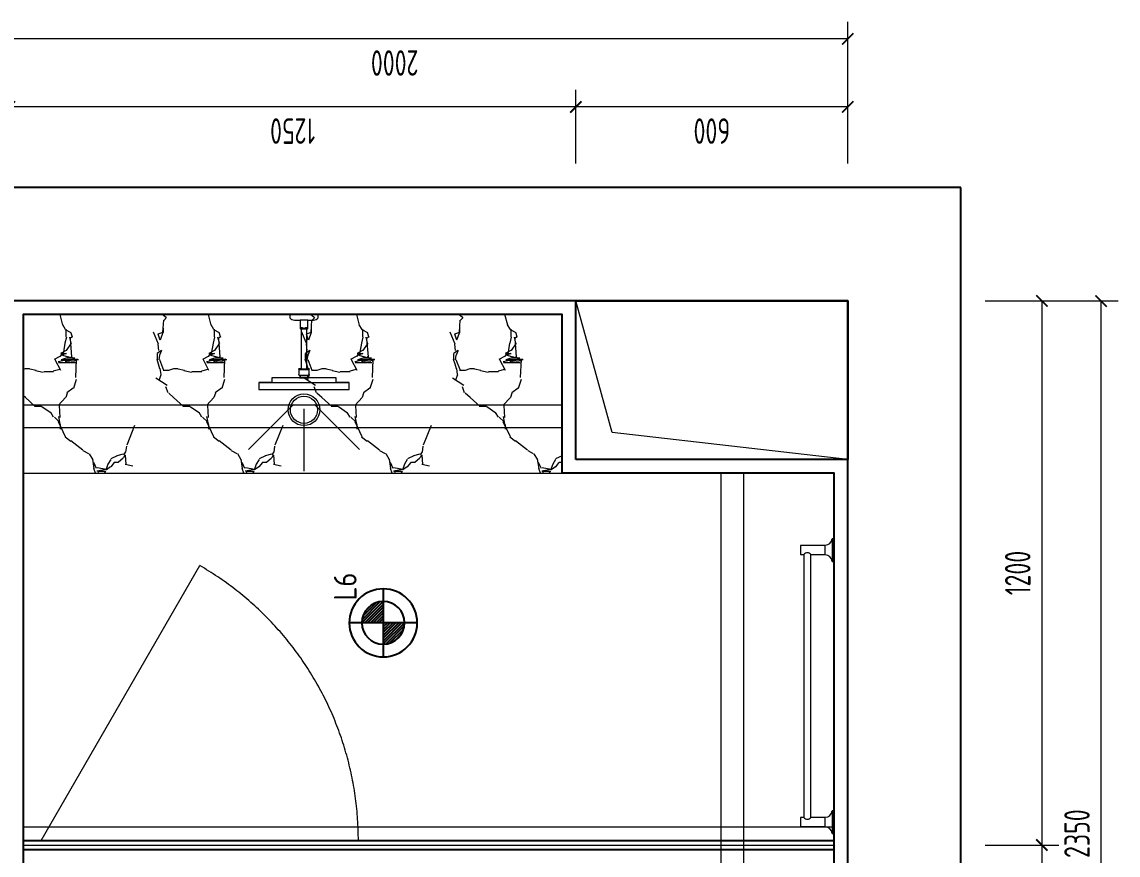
# Model space of a CAD drawing. Header units: millimetres. Extents: x 84706 to 149902, y -6776 to 26155.
# Drawn here: x 131111 to 133530, y 12895 to 14732 of the extents above; entities that cross this region are included whole.
import ezdxf
from ezdxf.enums import TextEntityAlignment as Align

# ---------------------------------------------------------------- set-up
doc = ezdxf.new("R2010")
doc.units = ezdxf.units.MM
doc.linetypes.add('HIDDEN', pattern=[9.525, 6.35, -3.175])
doc.layers.get('Defpoints').update_dxf_attribs({"color": 250})
for name, color, linetype, lineweight in [('FC-Hatch【平面填充】', 250, 'Continuous', 0), ('FC-Material【地坪分割线】', 138, 'Continuous', 0), ('FF-FIXT【洁具】', 31, 'Continuous', 0), ('Fine【细线】', 250, 'Continuous', 0), ('RC-dimensions', 44, 'Continuous', 0), ('RC-Modelling【天花造型】', 30, 'Continuous', 0)]:
    doc.layers.add(name, color=color, linetype=linetype, lineweight=lineweight)
for name, color, linetype in [('P-01-固定到顶家具', 30, 'Continuous'), ('P-01-墙体完成面', 3, 'Continuous'), ('P-04-天花Ceiling Lighting', 1, 'Continuous'), ('WALL【墙体】', 7, 'Continuous')]:
    doc.layers.add(name, color=color, linetype=linetype)
doc.styles.add('MT-DIM', font='ARCHS.SHX', dxfattribs={"width": 0.8})
doc.styles.add('XZC', font='SIMPLEX.SHX', dxfattribs={"width": 0.7, "bigfont": 'hztxt.shx'})
doc.styles.add('尺寸标注', font='ARCHS.SHX', dxfattribs={"width": 0.8})
doc.linetypes.add('LED_LINE', pattern='A,12.7,-5.08,["LED",XZC,S=2.54,R=0,X=-2.54,Y=-1.27],-6.35', length=24.13)
doc.dimstyles.new('海龙1：25', dxfattribs={"dimscale": 25, "dimtxt": 2.25, "dimasz": 1, "dimexe": 1.5, "dimexo": 1, "dimgap": 1, "dimtad": 1, "dimdec": 0, "dimrnd": 5, "dimdsep": 46, "dimtxsty": '尺寸标注', "dimblk": 'ARCHTICK', "dimblk1": 'ARCHTICK', "dimblk2": 'ARCHTICK', "dimcen": 1, "dimclrd": 44, "dimclre": 44, "dimclrt": 2, "dimadec": 0, "dimazin": 0, "dimtfac": 1, "dimtdec": 0, "dimtix": 1, "dimtmove": 2, "dimatfit": 3, "dimldrblk": 'hl_arrow2', "dimfxl": 0, "dimarcsym": 0})

# ---------------------------------------------------------------- blocks, each defined once
blk = doc.blocks.new('_ArchTick')
at = {"color": 2, "linetype": 'ByBlock', "const_width": 0.15}
blk.add_lwpolyline([(-0.5, -0.5), (0.5, 0.5)], dxfattribs=at)
blk = doc.blocks.new('*D844')
at = {"layer": 'Defpoints', "color": 0, "transparency": 16777216}
for p in [(127633.7, 9093.8), (127933.7, 9093.8), (127633.7, 8493.8)]:
    blk.add_point(p, dxfattribs=at)
at = {"layer": 'RC-dimensions', "color": 44, "lineweight": -2, "transparency": 16777216}
for p, q in [((127808.7, 9093.8), (127971.2, 9093.8)), ((127933.7, 8493.8), (127933.7, 9093.8)), ((127808.7, 8493.8), (127971.2, 8493.8))]:
    blk.add_line(p, q, dxfattribs=at)
at = {"layer": 'RC-dimensions', "color": 44, "lineweight": -2, "transparency": 16777216, "xscale": 25, "yscale": 25, "zscale": 25}
for p, rotation in [((127933.7, 9093.8), 90), ((127933.7, 8493.8), 270)]:
    blk.add_blockref('_ArchTick', p, dxfattribs=dict(at, rotation=rotation))
at = {"layer": 'RC-dimensions', "color": 2, "transparency": 16777216, "insert": (127880.5, 8793.8), "char_height": 56.25, "attachment_point": 5, "rotation": 90, "style": '尺寸标注'}
blk.add_mtext('600', dxfattribs=at)
blk = doc.blocks.new('hl_arrow2')
at = {"color": 2}
blk.add_line((-0.221, 0), (-1, 0), dxfattribs=at)
blk.add_lwpolyline([(-0.221, 0), (-0.861, -0.689), (-0.654, -0.862), (0, 0), (-0.654, 0.862), (-0.861, 0.689)], close=True, dxfattribs=at)
for points in [[(-0.861, 0.689), (-0.654, 0.862), (-0.221, 0), (0, 0)], [(-0.861, -0.689), (-0.654, -0.862), (-0.221, 0), (0, 0)]]:
    blk.add_solid(points, dxfattribs=at)
blk = doc.blocks.new('*D845')
at = {"layer": 'Defpoints', "color": 0, "transparency": 16777216}
for p in [(127633.7, 10343.8), (127933.7, 10343.8), (127633.7, 9093.8)]:
    blk.add_point(p, dxfattribs=at)
at = {"layer": 'RC-dimensions', "color": 44, "lineweight": -2, "transparency": 16777216}
for p, q in [((127808.7, 10343.8), (127971.2, 10343.8)), ((127933.7, 9093.8), (127933.7, 10343.8)), ((127808.7, 9093.8), (127971.2, 9093.8))]:
    blk.add_line(p, q, dxfattribs=at)
at = {"layer": 'RC-dimensions', "color": 44, "lineweight": -2, "transparency": 16777216, "xscale": 25, "yscale": 25, "zscale": 25}
for p, rotation in [((127933.7, 10343.8), 90), ((127933.7, 9093.8), 270)]:
    blk.add_blockref('_ArchTick', p, dxfattribs=dict(at, rotation=rotation))
at = {"layer": 'RC-dimensions', "color": 2, "transparency": 16777216, "insert": (127880.5, 9718.8), "char_height": 56.25, "attachment_point": 5, "rotation": 90, "style": '尺寸标注'}
blk.add_mtext('1250', dxfattribs=at)
blk = doc.blocks.new('*D846')
at = {"layer": 'Defpoints', "color": 0, "transparency": 16777216}
for p in [(127783.8, 10493.4), (128083.8, 10493.4), (127783.8, 8493.8)]:
    blk.add_point(p, dxfattribs=at)
at = {"layer": 'RC-dimensions', "color": 44, "lineweight": -2, "transparency": 16777216}
for p, q in [((127958.8, 10493.4), (128121.3, 10493.4)), ((128083.8, 8493.8), (128083.8, 10493.4)), ((127958.8, 8493.8), (128121.3, 8493.8))]:
    blk.add_line(p, q, dxfattribs=at)
at = {"layer": 'RC-dimensions', "color": 44, "lineweight": -2, "transparency": 16777216, "xscale": 25, "yscale": 25, "zscale": 25}
for p, rotation in [((128083.8, 10493.4), 90), ((128083.8, 8493.8), 270)]:
    blk.add_blockref('_ArchTick', p, dxfattribs=dict(at, rotation=rotation))
at = {"layer": 'RC-dimensions', "color": 2, "transparency": 16777216, "insert": (128030.7, 9493.6), "char_height": 56.25, "attachment_point": 5, "rotation": 90, "style": '尺寸标注'}
blk.add_mtext('2000', dxfattribs=at)
blk = doc.blocks.new('花洒平面')
at = {"color": 8}
for p, q in [((0, 207.8), (0, 345.7)), ((-23.2, 198.2), (-122.7, 297.6)), ((23.2, 198.2), (122.7, 297.6)), ((100, 150), (-100, 150)), ((11, 121.4), (-11, 121.4)), ((10, 139.4), (-10, 139.4)), ((9.5, 133.4), (-9.5, 133.4)), ((7.6, 138.4), (-7.5, 138.4)), ((6, 119.4), (-6, 119.4)), ((-6.5, 32), (6.5, 32)), ((-8.5, 12), (8.5, 12))]:
    blk.add_line(p, q, dxfattribs=at)
blk.add_lwpolyline([(11, 131.4, 0.992115), (11, 133.4), (9.5, 133.4, 0.130917), (7.6, 138.4), (9.5, 138.4, 0.413995), (10, 139.4), (71.3, 139.4), (71.3, 150), (100, 150), (100, 165), (-100, 165), (-100, 150), (-71.3, 150), (-71.3, 139.4), (-10, 139.4, 0.413995), (-9.5, 138.4), (-7.5, 138.4, 0.130917), (-9.5, 133.4), (-11, 133.4, 0.992115), (-11, 131.4, 0.003958), (-11, 131.4, 0.080962), (-11, 121.4, 1), (-11, 119.4), (-6, 119.4), (-6, 32), (-6.5, 32, 0.414214), (-8.5, 30), (-8.5, 12), (-21, 12, 0.261972), (-31, 7), (-31, 0), (31, 0), (31, 7, 0.261972), (21, 12), (8.5, 12), (8.5, 30, 0.414214), (6.5, 32), (6, 32), (6, 119.4), (11, 119.4, 1), (11, 121.4, 0.080962), (11, 131.4)], format="xyb")
blk.add_lwpolyline([(8.5, 30, -0.375464), (2.6, 29, 0.238002), (-2.6, 29, -0.375464), (-8.5, 30)], format="xyb", dxfattribs=at)
for radius in [35, 30]:
    blk.add_circle((0, 210), radius, dxfattribs=at)
blk = doc.blocks.new('DOORBLK101')
blk.add_line((-0.5, 0), (0, 0.866))
at = {"color": 8, "linetype": 'HIDDEN', "ltscale": 10}
blk.add_arc((-0.5, 0), 1, 0, 60, dxfattribs=at)
blk = doc.blocks.new('海龙工具_毛巾架平面')
at = {"linetype": 'ByBlock', "lineweight": 0}
for p, q in [((-323.6, 0.4), (-323.6, 4.4)), ((-275.6, 0.4), (-275.6, 4.4)), ((276.4, 0.4), (276.4, 4.4)), ((324.4, 0.4), (324.4, 4.4))]:
    blk.add_line(p, q, dxfattribs=at)
for points in [[(-289.6, 66.9), (-289.6, 74.4), (-309.6, 74.4), (-309.6, 20.4)], [(310.4, 20.2), (310.4, 74.4), (290.4, 74.4), (290.4, 66.9)], [(290.4, 66.9), (-289.6, 66.9)], [(-289.6, 20.2), (-289.6, 51.9)], [(-289.6, 51.9), (290.4, 51.9)], [(290.4, 51.9), (290.4, 20.4)]]:
    blk.add_lwpolyline(points)
for points in [[(-324.6, 4.4, 0.406293), (-310.6, 20.4), (-288.6, 20.4, 0.411692), (-274.6, 4.4)], [(275.4, 4.4, 0.406293), (289.4, 20.4), (311.4, 20.4, 0.411692), (325.4, 4.4)]]:
    blk.add_lwpolyline(points, format="xyb", dxfattribs=at)
for points in [[(-274.6, 0.4), (-274.6, 4.4), (-324.6, 4.4), (-324.6, 0.4)], [(325.4, 0.4), (325.4, 4.4), (275.4, 4.4), (275.4, 0.4)]]:
    blk.add_lwpolyline(points, close=True, dxfattribs=at)
at = {"color": 250}
for centre, start, end in [((-284.3, 59.4), 125.0015, 234.9985), ((285.2, 59.4), 305.0015, 54.9985)]:
    blk.add_arc(centre, 9.16, start, end, dxfattribs=at)
blk = doc.blocks.new('卫_毛巾架')
blk.add_blockref('海龙工具_毛巾架平面', (0, -0.4))
blk = doc.blocks.new('*D856')
at = {"layer": 'Defpoints', "color": 0, "transparency": 16777216}
for p in [(125155.8, 8234.5), (127505.8, 8234.5), (127505.8, 7934.5)]:
    blk.add_point(p, dxfattribs=at)
at = {"layer": 'RC-dimensions', "color": 44, "lineweight": -2, "transparency": 16777216}
for p, q in [((125155.8, 8059.5), (125155.8, 7897)), ((127505.8, 8059.5), (127505.8, 7897)), ((125155.8, 7934.5), (127505.8, 7934.5))]:
    blk.add_line(p, q, dxfattribs=at)
at = {"layer": 'RC-dimensions', "color": 44, "lineweight": -2, "transparency": 16777216, "xscale": 25, "yscale": 25, "zscale": 25, "rotation": 180}
blk.add_blockref('_ArchTick', (125155.8, 7934.5), dxfattribs=at)
at = {"layer": 'RC-dimensions', "color": 44, "lineweight": -2, "transparency": 16777216, "xscale": 25, "yscale": 25, "zscale": 25}
blk.add_blockref('_ArchTick', (127505.8, 7934.5), dxfattribs=at)
at = {"layer": 'RC-dimensions', "color": 2, "transparency": 16777216, "insert": (126330.8, 7987.6), "char_height": 56.25, "attachment_point": 5, "style": '尺寸标注'}
blk.add_mtext('2350', dxfattribs=at)
blk = doc.blocks.new('*D858')
at = {"layer": 'Defpoints', "color": 0, "transparency": 16777216}
for p in [(125305.8, 8365.2), (126305.8, 8365.2), (125305.8, 8065.2)]:
    blk.add_point(p, dxfattribs=at)
at = {"layer": 'RC-dimensions', "color": 44, "lineweight": -2, "transparency": 16777216}
for p, q in [((125305.8, 8190.2), (125305.8, 8027.7)), ((126305.8, 8190.2), (126305.8, 8027.7)), ((126305.8, 8065.2), (125305.8, 8065.2))]:
    blk.add_line(p, q, dxfattribs=at)
at = {"layer": 'RC-dimensions', "color": 44, "lineweight": -2, "transparency": 16777216, "xscale": 25, "yscale": 25, "zscale": 25, "rotation": 180}
blk.add_blockref('_ArchTick', (125305.8, 8065.2), dxfattribs=at)
at = {"layer": 'RC-dimensions', "color": 44, "lineweight": -2, "transparency": 16777216, "xscale": 25, "yscale": 25, "zscale": 25}
blk.add_blockref('_ArchTick', (126305.8, 8065.2), dxfattribs=at)
at = {"layer": 'RC-dimensions', "color": 2, "transparency": 16777216, "insert": (125805.8, 8118.4), "char_height": 56.25, "attachment_point": 5, "style": '尺寸标注'}
blk.add_mtext('1000', dxfattribs=at)
blk = doc.blocks.new('*D857')
at = {"layer": 'Defpoints', "color": 0, "transparency": 16777216}
for p in [(126305.8, 8365.2), (127505.8, 8365.2), (126305.8, 8065.2)]:
    blk.add_point(p, dxfattribs=at)
at = {"layer": 'RC-dimensions', "color": 44, "lineweight": -2, "transparency": 16777216}
for p, q in [((126305.8, 8190.2), (126305.8, 8027.7)), ((127505.8, 8190.2), (127505.8, 8027.7)), ((127505.8, 8065.2), (126305.8, 8065.2))]:
    blk.add_line(p, q, dxfattribs=at)
at = {"layer": 'RC-dimensions', "color": 44, "lineweight": -2, "transparency": 16777216, "xscale": 25, "yscale": 25, "zscale": 25, "rotation": 180}
blk.add_blockref('_ArchTick', (126305.8, 8065.2), dxfattribs=at)
at = {"layer": 'RC-dimensions', "color": 44, "lineweight": -2, "transparency": 16777216, "xscale": 25, "yscale": 25, "zscale": 25}
blk.add_blockref('_ArchTick', (127505.8, 8065.2), dxfattribs=at)
at = {"layer": 'RC-dimensions', "color": 2, "transparency": 16777216, "insert": (126905.8, 8118.4), "char_height": 56.25, "attachment_point": 5, "style": '尺寸标注'}
blk.add_mtext('1200', dxfattribs=at)
blk = doc.blocks.new('MT防雾筒灯')
at = {"layer": 'P-04-天花Ceiling Lighting'}
h = blk.add_hatch(dxfattribs=at)
h.set_pattern_fill('ANSI31', color=8, scale=1.388889, style=0)
h.set_pattern_definition([(45, (66523.9066, -101242.3147), (-3.11814449, 3.11814449), [])])
h.paths.add_polyline_path([(0, 47.2, 0.414214), (-47.2, 0), (0, 0)])
h.paths.add_polyline_path([(0, -47.2, 0.414214), (47.2, 0), (0, 0)])
at = {"layer": 'P-04-天花Ceiling Lighting', "color": 8}
for p, q in [((0, 75), (0, -75)), ((75, 0), (-75, 0))]:
    blk.add_line(p, q, dxfattribs=at)
at = {"layer": 'P-04-天花Ceiling Lighting', "color": 1}
for radius in [75, 47.2]:
    blk.add_circle((0, 0), radius, dxfattribs=at)
at = {"layer": 'P-04-天花Ceiling Lighting', "color": 50, "style": 'MT-DIM'}
blk.add_attdef('L1', (80, -84), '', height=50, dxfattribs=at)
blk = doc.blocks.new('juj uk ik mim')
at = {"layer": 'FC-Hatch【平面填充】'}
h = blk.add_hatch(dxfattribs=at)
h.set_pattern_fill('AA大理石深SC800', color=256, scale=700, style=0, pattern_type=2)
h.set_pattern_definition([(177.769103, (2697083.146, -1692782.247), (-700.00002183, -2.69e-05), [40.03034, -8366.3405]), (28.1136392, (2697063.146, -1692744.85), (700.0000028, 327.23196765), [26.45461, -5529.00824]), (76.6298055, (2697063.146, -1692691.87), (-1.05e-05, 327.2319275), [14.41496, -3012.71901]), (106.992819, (2697066.48, -1692668.49), (6.7e-06, 327.2319222), [11.40566, -2383.78875]), (21.8355897, (2697063.146, -1692645.12), (699.99999517, 327.2319006), [25.13679, -5253.58526]), (17.3096175, (2697066.48, -1692638.89), (700.0000145, 327.231969), [10.47438, -2189.14444]), (162.690382, (2697043.15, -1692780.69), (-700.0000325, 327.231908), [20.94876, -2178.67006]), (125.490837, (2697023.15, -1692774.46), (-4.3e-05, 327.231901), [17.22434, -1188.48149]), (162.690382, (2697013.15, -1692760.43), (-700.0000325, 327.231908), [10.47438, -2189.14444]), (136.925518, (2697003.15, -1692757.31), (-2e-05, 327.23191), [22.8165, -935.47517]), (3.3442344, (2696959.813, -1692743.29), (700.000013, 4.667e-05), [26.71214, -5582.84048]), (10.5914065, (2696943.146, -1692746.41), (1400.000031, 327.2319727), [16.95554, -3543.70772]), (0, (2696933.15, -1692746.4), (700, 327.23194), [10, -689.99994]), (103.370194, (2697063.146, -1692744.85), (-5.48e-05, 327.2319113), [14.41489, -3012.71901]), (90, (2697059.8, -1692730.8), (700, -4e-14), [10.90773, -316.32419]), (90, (2697059.8, -1692719.9), (700, -4e-14), [10.90773, -316.32419]), (78.995121, (2697059.81, -1692709.01), (-2.72e-05, 327.2319559), [17.46185, -3649.52189]), (90, (2697063.15, -1692657.6), (700, -4e-14), [12.46598, -314.76592]), (6.6658365, (2697053.15, -1692640.45), (699.9999705, 1.27e-05), [13.42411, -2805.63262]), (160.679045, (2697053.146, -1692640.446), (-699.9999937, 327.231933), [14.12908, -2952.97835]), (47.485996, (2696769.81, -1692846.135), (700.0000005, 654.4639248), [14.79793, -3092.76646]), (6.1571803, (2696779.813, -1692835.227), (2800.00001973, 327.23192843), [43.58473, -9109.2134]), (31.9352432, (2696823.15, -1692830.55), (699.9999716, 327.2319319), [11.78345, -2462.74511]), (19.3209546, (2696833.146, -1692824.32), (699.999996, 327.2319281), [14.12908, -2952.97835]), (8.8568723, (2696846.48, -1692819.64), (699.9999635, 5.46e-05), [20.24134, -2105.10111]), (30.29957, (2696866.48, -1692816.53), (700.0000166, 327.2319738), [15.44284, -3227.55244]), (61.8626245, (2696879.81, -1692808.74), (-3.7e-05, 327.231936), [14.13664, -1470.21231]), (52.9473395, (2696886.48, -1692796.27), (700.00000455, 981.6958246), [33.192334, -6937.19747]), (51.263996, (2696906.48, -1692769.78), (699.999997, 981.6958529), [15.98128, -3340.08304]), (25.054876, (2696916.48, -1692757.3), (700, -3e-06), [36.79571, -735.91427]), (47.485996, (2696949.81, -1692741.73), (700.0000005, 654.4639248), [14.79793, -3092.76646]), (31.9352432, (2696959.81, -1692730.82), (699.9999716, 327.2319319), [11.78345, -2462.74511]), (56.6470201, (2696969.813, -1692724.59), (700.0000012, 981.6958188), [24.25143, -5068.55181]), (90, (2696983.15, -1692704.3), (700, -4e-14), [15.582476, -311.64945]), (47.485996, (2696983.146, -1692688.75), (700.0000005, 654.4639248), [29.59586, -3077.96853]), (47.485996, (2697003.146, -1692666.936), (700.0000005, 654.4639248), [14.79793, -3092.76646]), (19.3209546, (2697013.146, -1692656.03), (699.999996, 327.2319281), [14.12908, -2952.97835]), (56.2378233, (2697026.48, -1692651.354), (699.99996254, 981.69585345), [29.98968, -6267.84088]), (25.054876, (2696846.48, -1692825.88), (700, -3e-06), [14.71827, -757.99171]), (80.6556929, (2696843.146, -1692846.135), (2.62e-05, 327.2319152), [20.52967, -4290.69354]), (160.679045, (2696856.48, -1692850.81), (-699.9999937, 327.231933), [14.12908, -2952.97835]), (148.064756, (2696866.48, -1692857.04), (-699.999967, 327.2319416), [11.78345, -2462.74511]), (115.424913, (2696873.146, -1692871.07), (-700.000029, 1636.1597197), [15.52817, -3245.38277]), (103.370194, (2696876.48, -1692885.09), (-5.48e-05, 327.2319113), [14.41489, -3012.71901]), (144.961427, (2696883.15, -1692889.77), (-700.0000265, 654.4638884), [8.14233, -1701.74844]), (173.334163, (2696896.48, -1692891.32), (-699.9999705, 1.88e-05), [13.42411, -2805.63262]), (158.418473, (2696939.813, -1692908.465), (-4199.99999472, 1636.15974199), [46.60026, -9739.4493]), (78.995121, (2696853.146, -1692906.906), (-2.72e-05, 327.2319559), [17.46185, -3649.52189]), (4.4550498, (2696856.48, -1692889.766), (700.0000104, 4.37e-05), [20.0606, -4192.66778]), (154.945124, (2696876.48, -1692888.2), (-700, -9e-07), [7.35917, -765.35081]), (132.514004, (2696869.81, -1692885.09), (-699.9999993, 654.463926), [14.79793, -3092.76646]), (90, (2696859.8, -1692874.2), (700, -4e-14), [9.34949, -317.88246]), (142.076999, (2696859.81, -1692864.83), (-700.0000235, 654.463844), [12.67686, -2649.46857]), (125.490837, (2696849.81, -1692857.04), (-4.3e-05, 327.231901), [11.48294, -1194.22296]), (99.344307, (2696843.146, -1692847.693), (-2.57e-05, 327.2319152), [20.5296, -4290.69354]), (90, (2696839.8, -1692846.1), (700, -4e-14), [18.69897, -308.53291]), (136.925518, (2696839.81, -1692846.13), (-2e-05, 327.23191), [18.2532, -940.03847]), (70.3775316, (2696823.15, -1692843.02), (1.97e-05, 327.231914), [9.92593, -2074.51804]), (175.54495, (2696823.146, -1692843.02), (-700.0000158, -2.36e-05), [40.1212, -4172.60718]), (148.064756, (2697419.81, -1692919.37), (-699.999967, 327.2319416), [23.56697, -2450.96166]), (35.0385725, (2697379.81, -1692914.7), (700.000032, 654.463882), [8.14233, -1701.74844]), (6.6658365, (2697396.48, -1692914.7), (699.9999705, 1.27e-05), [13.42411, -2805.63262]), (162.690382, (2697386.48, -1692922.49), (-700.0000325, 327.231908), [10.47438, -2189.14444]), (64.5750864, (2697373.146, -1692950.54), (699.9999829, 1636.1597424), [31.05627, -3229.8546]), (0, (2697379.8, -1692914.7), (700, 327.23194), [16.666664, -683.33328]), (118.137375, (2697423.15, -1692925.6), (-2.2e-05, 327.231903), [7.06832, -1477.28063]), (157.435521, (2697453.146, -1692938.07), (-699.9999875, 327.23189523), [32.48693, -6789.76837]), (136.925518, (2697459.81, -1692944.3), (-2e-05, 327.23191), [9.1266, -949.16507]), (154.945124, (2697469.8, -1692948.98), (-700, -9e-07), [11.03872, -761.67126]), (49.4476465, (2697403.15, -1692920.93), (700.0000126, 981.6957893), [10.25416, -2143.11958]), (51.263996, (2697179.81, -1692652.91), (699.999997, 981.6958529), [15.98128, -3340.08304]), (136.925518, (2697179.81, -1692652.91), (-2e-05, 327.23191), [9.1266, -949.16507]), (176.655765, (2697173.146, -1692646.68), (-700.00001707, -1.59e-05), [26.71214, -5582.84048]), (106.992819, (2697146.48, -1692645.12), (6.7e-06, 327.2319222), [11.40566, -2383.78875]), (19.3209546, (2697129.81, -1692638.89), (699.999996, 327.2319281), [14.12908, -2952.97835]), (159.49524, (2697146.48, -1692645.12), (-700.0000066, 327.2319549), [17.79407, -3718.95475]), (180, (2697156.48, -1692645.12), (-700, 327.23194), [10, -689.99994]), (22.2465213, (2697119.813, -1692634.213), (700.0000198, 327.23192524), [28.8113, -6021.55701]), (6.6658365, (2697106.48, -1692635.77), (699.9999705, 1.27e-05), [13.42411, -2805.63262]), (52.1215557, (2697276.48, -1692897.557), (700.0000225, 981.6958277), [21.71596, -4538.63158]), (78.995121, (2697289.81, -1692880.416), (-2.72e-05, 327.2319559), [17.46185, -3649.52189]), (162.690382, (2697293.15, -1692863.28), (-700.0000325, 327.231908), [10.47438, -2189.14444]), (164.332014, (2697283.146, -1692860.16), (-1399.9999669, 327.2319563), [17.30988, -3617.75911]), (104.970339, (2697266.48, -1692855.48), (-3.98e-05, 327.2319457), [12.90394, -2696.92402]), (109.622468, (2697263.15, -1692843.02), (-1.74e-05, 327.231914), [9.92593, -2074.51804]), (90, (2697259.8, -1692833.7), (700, -4e-14), [12.46598, -314.76592]), (25.054876, (2697259.8, -1692836.79), (700, -3e-06), [14.71827, -757.99171]), (166.844039, (2697279.81, -1692841.46), (-699.999993, 327.2319035), [20.53905, -1417.1955]), (0, (2697269.8, -1692841.46), (700, 327.23194), [10, -689.99994]), (15.667986, (2697253.146, -1692846.135), (1399.9999669, 327.2319563), [17.30988, -3617.75911]), (180, (2697269.8, -1692846.13), (-700, 327.23194), [16.666664, -683.33328]), (180, (2697283.15, -1692846.13), (-700, 327.23194), [13.333334, -686.66661]), (61.8626245, (2697279.81, -1692852.37), (-3.7e-05, 327.231936), [7.06832, -1477.28063]), (162.690382, (2697289.81, -1692855.48), (-700.0000325, 327.231908), [10.47438, -2189.14444]), (173.334163, (2697303.15, -1692857.04), (-699.9999705, 1.88e-05), [13.42411, -2805.63262]), (171.143127, (2697313.15, -1692858.6), (-699.9999743, -6e-06), [10.12067, -2115.22178]), (13.15596, (2697123.15, -1692769.78), (699.999983, 327.2319595), [13.6927, -1424.04185]), (146.796701, (2697123.146, -1692769.78), (-1400.0000003, 981.6958516), [19.91878, -4163.01753]), (118.137375, (2697106.48, -1692758.87), (-2.2e-05, 327.231903), [14.13664, -1470.21231]), (90, (2697099.8, -1692758.9), (700, -4e-14), [12.46598, -314.76592]), (113.162745, (2697099.81, -1692758.87), (-3.44e-05, 327.2319177), [8.47434, -1771.13755]), (75.873987, (2697089.813, -1692777.57), (699.99999423, 2945.08749146), [27.31624, -5709.08807]), (90, (2697089.8, -1692777.6), (700, -4e-14), [18.69897, -308.53291]), (106.992819, (2697089.81, -1692758.87), (6.7e-06, 327.2319222), [11.40566, -2383.78875]), (90, (2697086.5, -1692785.36), (700, -4e-14), [37.397934, -289.83395]), (95.3136086, (2697086.48, -1692785.363), (-1.335e-05, 327.2319124), [35.99435, -7522.8223]), (83.5762835, (2697079.813, -1692779.13), (3.255e-05, 327.23196893), [29.79375, -6226.89452]), (90, (2697079.8, -1692779.1), (700, -4e-14), [9.34949, -317.88246]), (76.6298055, (2697079.81, -1692769.78), (-1.05e-05, 327.2319275), [14.41496, -3012.71901]), (103.370194, (2697083.146, -1692755.76), (-5.48e-05, 327.2319113), [14.41489, -3012.71901]), (90, (2697079.8, -1692768.2), (700, -4e-14), [26.490205, -300.7417]), (133.553349, (2697383.146, -1692903.79), (-700.0000129, 654.4639115), [19.35087, -4044.33463]), (169.408593, (2697399.81, -1692906.906), (-1400.000041, 327.2319161), [16.95554, -3543.70772]), (6.6658365, (2697373.15, -1692911.58), (699.9999705, 1.27e-05), [13.42411, -2805.63262]), (66.837255, (2697373.15, -1692911.58), (-2.94e-05, 327.231945), [8.47434, -1771.13755]), (148.064756, (2697376.48, -1692891.32), (-699.999967, 327.2319416), [35.35042, -2439.17821]), (164.332014, (2697346.48, -1692872.625), (-1399.9999669, 327.2319563), [17.30988, -3617.75911]), (122.690182, (2697329.81, -1692867.95), (-699.9999866, 981.6958593), [18.51521, -3869.68155]), (160.679045, (2697319.81, -1692852.37), (-699.9999937, 327.231933), [14.12908, -2952.97835]), (169.408593, (2697306.48, -1692847.69), (-1400.000041, 327.2319161), [16.95554, -3543.70772]), (133.553349, (2697289.81, -1692844.576), (-700.0000129, 654.4639115), [19.35087, -4044.33463]), (130.552353, (2697276.48, -1692830.55), (-700.000004, 981.6957954), [20.50832, -2132.86542]), (102.074477, (2697263.146, -1692814.97), (-2.5e-05, 327.2319044), [15.93501, -3330.41737]), (169.408593, (2697259.81, -1692799.39), (-1400.000041, 327.2319161), [33.91108, -3526.75218]), (139.920946, (2697226.48, -1692793.154), (-700.0000024, 654.46388085), [21.78204, -4552.44356]), (154.945124, (2697209.8, -1692779.13), (-700, -9e-07), [11.03872, -761.67126]), (90, (2697199.8, -1692774.46), (700, -4e-14), [29.606696, -297.62523]), (0, (2697186.48, -1692744.85), (700, 327.23194), [13.333334, -686.66661]), (14.9560981, (2697163.146, -1692751.08), (1399.9999853, 327.2319453), [24.15147, -5047.66192]), (31.9352432, (2697153.15, -1692757.31), (699.9999716, 327.2319319), [11.78345, -2462.74511]), (61.8626245, (2697146.48, -1692769.78), (-3.7e-05, 327.231936), [14.13664, -1470.21231]), (17.3096175, (2697136.48, -1692772.9), (700.0000145, 327.231969), [10.47438, -2189.14444]), (118.137375, (2697136.48, -1692772.9), (-2.2e-05, 327.231903), [7.06832, -1477.28063]), (4.4550498, (2697093.146, -1692769.78), (700.0000104, 4.37e-05), [40.1212, -4172.60718]), (51.263996, (2697083.146, -1692782.247), (699.999997, 981.6958529), [15.98128, -3340.08304]), (0, (2697136.48, -1692758.87), (700, 327.23194), [16.666664, -683.33328]), (166.844039, (2697136.48, -1692758.87), (-699.999993, 327.2319035), [13.6927, -1424.04185]), (171.143127, (2697123.15, -1692755.76), (-699.9999743, -6e-06), [20.24134, -2105.10111]), (142.076999, (2697103.15, -1692752.64), (-700.0000235, 654.463844), [12.67686, -2649.46857]), (118.137375, (2697093.15, -1692744.85), (-2.2e-05, 327.231903), [14.13664, -1470.21231]), (90, (2697066.5, -1692677.84), (700, -4e-14), [9.34949, -317.88246]), (171.143127, (2697096.48, -1692637.33), (-699.9999743, -6e-06), [10.12067, -2115.22178]), (154.945124, (2697106.48, -1692642), (-700, -9e-07), [11.03872, -761.67126]), (125.490837, (2697106.48, -1692642), (-4.3e-05, 327.231901), [11.48294, -1194.22296]), (0, (2697086.48, -1692632.65), (700, 327.23194), [13.333334, -686.66661]), (17.3096175, (2697076.48, -1692635.77), (700.0000145, 327.231969), [10.47438, -2189.14444])])
h.paths.add_polyline_path([(127475.8, 10313.8), (127125.8, 10313.8), (127125.8, 9123.8), (127475.8, 9123.8)])
edge = h.paths.add_edge_path(flags=16)
edge.add_line((127354.4, 9682.8), (127354, 9692.9))
edge.add_arc((127343.6, 9692.9), 10.4, 0, 96.4991)
edge.add_line((127342.4, 9703.3), (127342.4, 9683.2))
edge.add_arc((127349.4, 9713.5), 31.1, 256.9843, 279.2574)
edge = h.paths.add_edge_path(flags=16)
edge.add_arc((127265.8, 9693.8), 30, 0, 360)
edge = h.paths.add_edge_path(flags=16)
edge.add_arc((127265.8, 9693.8), 35, 0, 360)
at = {"layer": 'FC-Material【地坪分割线】'}
blk.add_line((126345.8, 10313.8), (126345.8, 8523.8), dxfattribs=at)
at = {"layer": 'FF-FIXT【洁具】', "color": 9}
blk.add_line((126305.8, 10313.8), (126305.8, 8523.8), dxfattribs=at)
at = {"layer": 'FF-FIXT【洁具】'}
blk.add_lwpolyline([(127125.8, 9123.8), (127475.8, 9123.8), (127475.8, 10313.8), (127125.8, 10313.8)], close=True, dxfattribs=at)
at = {"layer": 'Fine【细线】', "color": 250}
blk.add_lwpolyline([(127155.8, 8493.8), (127215.8, 9013.8), (127505.8, 9093.8)], dxfattribs=at)
at = {"layer": 'P-01-固定到顶家具'}
for p, q in [((126295.8, 10313.8), (126295.8, 8523.8)), ((126315.8, 10313.8), (126315.8, 8523.8))]:
    blk.add_line(p, q, dxfattribs=at)
at = {"layer": 'P-01-墙体完成面'}
blk.add_lwpolyline([(125365.8, 10343.8), (125365.8, 10313.8), (125335.8, 10313.8), (125335.8, 8523.8), (127125.8, 8523.8), (127125.8, 9123.8), (127475.8, 9123.8), (127475.8, 10313.8), (126167.9, 10313.8), (126167.9, 10343.8)], dxfattribs=at)
at = {"layer": 'RC-Modelling【天花造型】', "color": 1, "linetype": 'LED_LINE', "ltscale": 0.5}
for p, q in [((127225.8, 9123.8), (127225.8, 10313.8)), ((127125.8, 8773.8), (125335.8, 8773.8))]:
    blk.add_line(p, q, dxfattribs=at)
at = {"layer": 'RC-Modelling【天花造型】'}
for p, q in [((127275.8, 9123.8), (127275.8, 10313.8)), ((127125.8, 8723.8), (125335.8, 8723.8))]:
    blk.add_line(p, q, dxfattribs=at)
at = {"layer": 'WALL【墙体】'}
for p, q in [((127505.8, 8493.8), (127505.8, 10643.8)), ((127755.8, 8243.8), (127755.8, 10643.8)), ((120755.8, 8493.8), (127505.8, 8493.8)), ((120505.8, 8243.8), (127755.8, 8243.8))]:
    blk.add_line(p, q, dxfattribs=at)
blk.add_lwpolyline([(127155.8, 9093.8), (127505.8, 9093.8), (127505.8, 8493.8), (127155.8, 8493.8)], close=True, dxfattribs=at)
at = {"layer": 'FF-FIXT【洁具】', "xscale": 700, "yscale": 700, "zscale": 700, "rotation": 269.9999999999996}
blk.add_blockref('DOORBLK101', (126315.8, 9923.8), dxfattribs=at)
at = {"layer": 'FF-FIXT【洁具】', "rotation": 90}
blk.add_blockref('花洒平面', (127475.8, 9693.8), dxfattribs=at)
at = {"layer": 'FF-FIXT【洁具】'}
blk.add_blockref('卫_毛巾架', (126656.1, 8523.8), dxfattribs=at)
at = {"layer": 'P-04-天花Ceiling Lighting', "color": 250}
ref = blk.add_blockref('MT防雾筒灯', (126795.8, 9518.8), dxfattribs=dict(at, xscale=-1, rotation=180))
ref.add_attrib('L1', 'L6', dxfattribs={"color": 50, "height": 50, "style": 'MT-DIM'}).set_placement((126875.8, 9602.8), align=Align.MIDDLE)
at = {"layer": 'RC-dimensions'}
for base, p1, p2, picture, middle in [((128083.8, 10493.4), (127783.8, 8493.8), (127783.8, 10493.4), '*D846', (128030.7, 9493.6)), ((127933.7, 10343.8), (127633.7, 9093.8), (127633.7, 10343.8), '*D845', (127880.5, 9718.8)), ((127933.7, 9093.8), (127633.7, 8493.8), (127633.7, 9093.8), '*D844', (127880.5, 8793.8))]:
    dim = blk.add_linear_dim(base=base, p1=p1, p2=p2, angle=270, dimstyle='海龙1：25', dxfattribs=at)
    dim.commit()
    dim.dimension.update_dxf_attribs({"geometry": picture, "text_midpoint": middle})
for base, p1, p2, picture, middle in [((125305.8, 8065.2), (126305.8, 8365.2), (125305.8, 8365.2), '*D858', (125805.8, 8118.4)), ((126305.8, 8065.2), (127505.8, 8365.2), (126305.8, 8365.2), '*D857', (126905.8, 8118.4)), ((127505.8, 7934.5), (125155.8, 8234.5), (127505.8, 8234.5), '*D856', (126330.8, 7987.6))]:
    dim = blk.add_linear_dim(base=base, p1=p1, p2=p2, dimstyle='海龙1：25', dxfattribs=at)
    dim.commit()
    dim.dimension.update_dxf_attribs({"geometry": picture, "text_midpoint": middle})

msp = doc.modelspace()

# ---------------------------------------------------------------- block references
at = {"layer": 'FC-Material【地坪分割线】', "rotation": 90}
msp.add_blockref('juj uk ik mim', (141427, -113389.1), dxfattribs=at)

doc.saveas('drawing.dxf')
